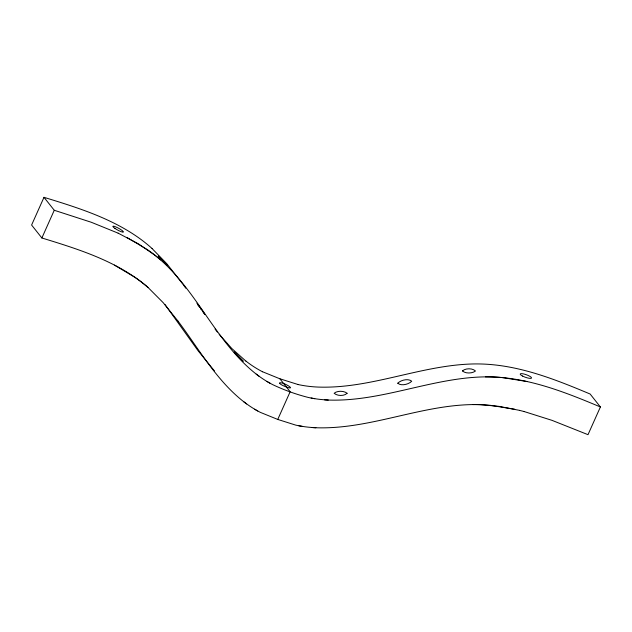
<?xml version="1.0" encoding="UTF-8"?>
<svg xmlns="http://www.w3.org/2000/svg" width="632" height="632" viewBox="0 0 632 632"><rect width="100%" height="100%" fill="white"/><g stroke="black" fill="none" stroke-linecap="round" stroke-linejoin="round"><path stroke-width="0.95" d="M152.059 248.495A172.062 157.676 -38.4 0 0 137.112 236.692C109.139 217.4 76.18 207.185 43.995 197.326L31.6 225.032L41.87 237.98C76.993 248.747 113.349 260.005 142.658 283.01A164.51 150.756 -38.4 0 1 148.149 287.576L163.214 302.704L178.066 321.182M41.87 237.98L54.257 210.274L43.995 197.326M178.066 321.182C198.835 348.809 216.16 380.156 243.802 401.786A135.959 124.591 -38.4 0 0 246.662 403.927L249.593 405.981A124.093 113.713 -38.4 0 0 254.641 409.196A118.113 108.238 -38.4 0 0 257.753 410.99A114.131 104.588 -38.4 0 0 260.408 412.396L277.756 419.435L290.151 391.737L279.881 378.789L262.533 371.742M297.838 384.493A124.472 114.06 -38.4 0 0 318.03 387.068C370.692 388.98 420.233 365.336 472.625 363.969A172.062 157.676 -38.4 0 1 492.518 364.696C526.606 367.942 558.822 380.899 590.13 394.02L600.4 406.969L588.005 434.674L552.028 420.359L524.212 411.566M600.4 406.969C566.122 392.575 530.493 378.378 492.881 376.972A164.51 150.756 -38.4 0 0 485.4 376.87C432.091 377.541 381.791 401.92 328.292 400.048A136.006 124.63 -38.4 0 1 324.572 399.819L320.866 399.479A124.07 113.697 -38.4 0 1 314.752 398.673A117.9 108.04 -38.4 0 1 311.118 398.034A114.179 104.635 -38.4 0 1 308.116 397.41C295.989 394.321 284.1 390.055 272.803 384.69A114.179 104.635 -38.4 0 1 270.148 383.284A118.01 108.143 -38.4 0 1 267.028 381.491A124.07 113.697 -38.4 0 1 261.988 378.276L259.057 376.222A135.785 124.433 -38.4 0 1 256.189 374.081C216.634 342.868 198.148 292.995 160.536 259.878A164.51 150.756 -38.4 0 0 155.053 255.304L138.345 243.802L118.152 233.161M519.472 410.358L498.988 406.36L480.486 404.678A164.51 150.756 -38.4 0 0 473.005 404.575C419.695 405.246 369.404 429.626 315.897 427.753A136.18 124.796 -38.4 0 1 312.176 427.524L308.479 427.185A124.093 113.713 -38.4 0 1 302.357 426.379A118.002 108.135 -38.4 0 1 298.723 425.739A114.131 104.588 -38.4 0 1 295.721 425.115L277.756 419.435M527.096 381.546L502.788 377.636A172.481 158.063 -38.4 0 0 485.4 376.862M514.709 409.252L490.393 405.333A179.219 164.233 -38.4 0 0 482.974 404.788A166.966 153.007 -38.4 0 0 473.005 404.575M297.846 384.461L279.881 378.789M519.48 410.358L524.212 411.566M54.257 210.274L91.277 222.259L118.152 233.161M126.811 237.379L147.39 249.64M114.416 265.085L134.995 277.345A179.219 164.233 -38.4 0 1 140.778 281.548A166.966 153.007 -38.4 0 1 148.149 287.576M245.927 361.133L231.762 348.469L219.178 334.265M152.043 248.51L166.895 263.844L183.004 284.353M196.884 303.163L197.303 303.684M214.493 370.984L198.069 350.728L164.944 304.45M217.4 332.045L215.054 329.059M204.499 314.041L204.823 314.428L203.82 312.832M204.294 313.764L203.773 313.077M197.532 303.984L200.557 308.147M202.975 311.995L202.619 311.505M183.564 285.119L185.784 288.192M201.142 309.451L200.597 308.677M200.739 308.408L201.829 309.941M202.003 310.193L202.343 310.675M199.704 307.405L198.725 305.999M202.509 310.912L203.559 312.445M198.424 305.564L198.14 305.153M198.006 304.956L197.532 304.253M270.148 383.284A117.9 108.04 -38.4 0 1 267.028 381.491M259.057 376.222A136.006 124.63 -38.4 0 1 256.189 374.081M147.382 249.64A172.481 158.063 -38.4 0 1 160.552 259.87M262.517 371.774A124.472 114.06 -38.4 0 1 245.943 361.109M314.752 398.673A118.01 108.143 -38.4 0 1 311.118 398.034M328.292 400.048A135.785 124.433 -38.4 0 1 324.572 399.819M315.897 427.753A135.959 124.591 -38.4 0 1 312.176 427.524M302.357 426.379A118.113 108.238 -38.4 0 1 298.723 425.739M246.662 403.927A136.18 124.796 -38.4 0 1 243.802 401.786M257.753 410.99A118.002 108.135 -38.4 0 1 254.641 409.196M347.094 393.278C344.163 396.311 337.227 396.059 334.138 393.278C337.156 390.568 343.982 390.655 347.094 393.278M462.466 370.921C465.421 373.773 472.294 373.552 475.469 371.008C472.515 368.037 465.555 368.069 462.466 370.921M158.656 256.165L167.599 265.464L158.664 256.158M243.17 361.141L234.172 351.977L243.099 361.164M397.773 383.213C401.107 386.239 408.651 384.446 411.716 381.238C408.383 378.22 400.838 380.014 397.773 383.213M279.668 383.411A5.988 1.153 22.6 0 0 286.391 386.982A5.988 1.059 25 0 0 290.293 387.298A5.988 1.059 25 0 0 283.602 383.474A5.988 1.153 22.6 0 0 279.668 383.411M114.921 228.389A6.004 1.011 28.6 0 0 123.366 232.055A6.004 1.011 28.6 0 0 116.051 227.014A6.004 1.011 28.6 0 0 114.921 228.389M522.601 376.08A6.004 1.351 19.6 0 0 531.544 378.039A6.004 1.351 19.6 0 0 523.533 373.915A6.004 1.351 19.6 0 0 522.601 376.08"/></g></svg>
